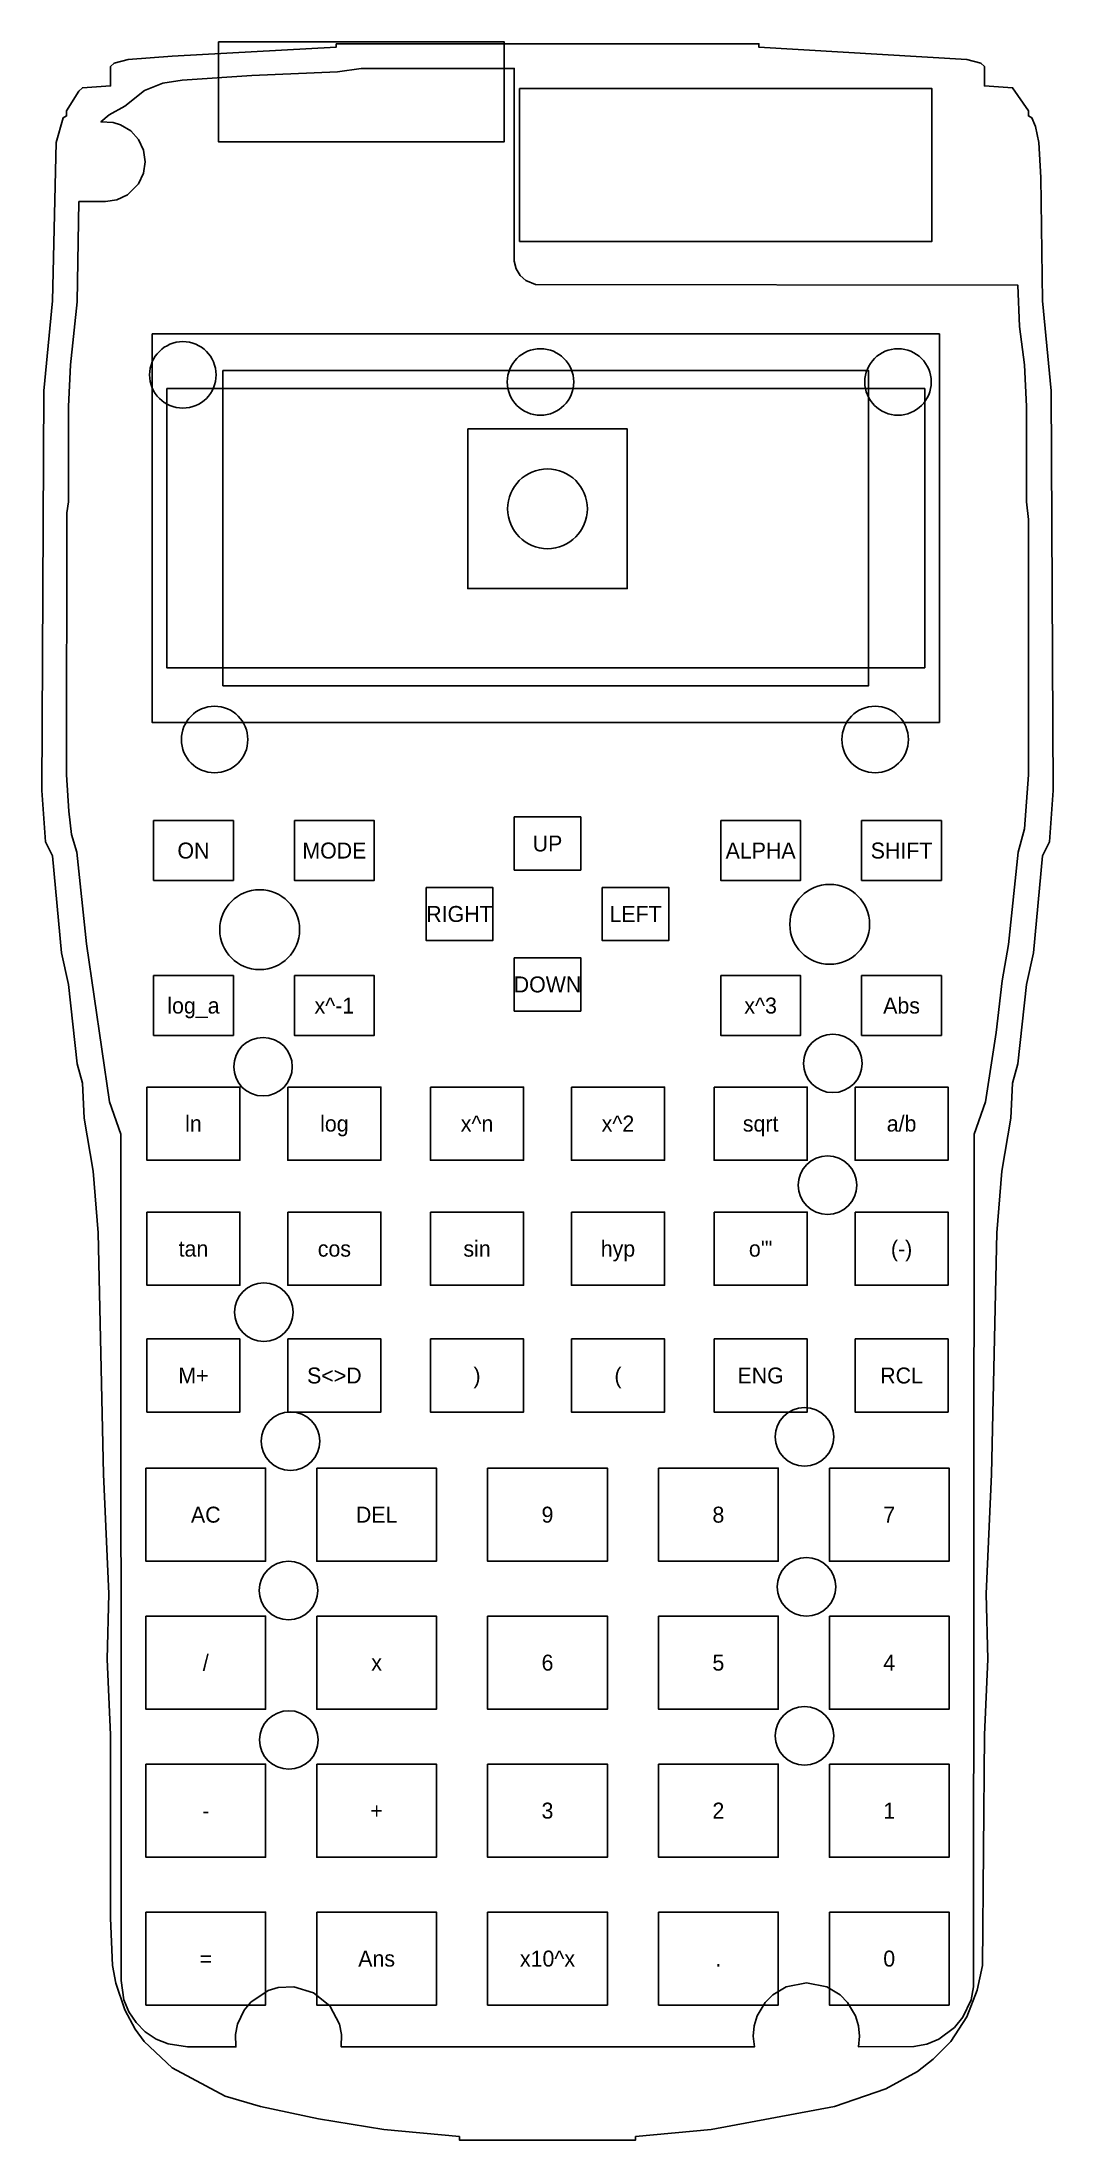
# Model space of a CAD drawing. Header units: millimetres. Extents: x 112 to 188, y -218 to -60.
import ezdxf
from ezdxf.enums import TextEntityAlignment as Align

# ---------------------------------------------------------------- set-up
doc = ezdxf.new("R2010")
doc.units = ezdxf.units.MM
for name, color, linetype in [('BACK_PINS', 5, 'Continuous'), ('BATTERY', 140, 'Continuous'), ('CAMERA', 1, 'Continuous'), ('EDGE_CUTS', 7, 'Continuous'), ('EPAPER', 30, 'Continuous'), ('HOLES', 2, 'Continuous'), ('KEYPADS', 4, 'Continuous'), ('MAGNET', 3, 'Continuous'), ('OUTER_SHELL', 8, 'Continuous'), ('WINDOW', 6, 'Continuous')]:
    doc.layers.add(name, color=color, linetype=linetype)

msp = doc.modelspace()

# ---------------------------------------------------------------- linework, layer by layer
at = {"layer": 'BACK_PINS'}
for centre in [(122.583, -85.033), (149.47, -85.563), (176.358, -85.563), (124.967, -112.45), (174.636, -112.45)]:
    msp.add_circle(centre, 2.5, dxfattribs=at)
at = {"layer": 'BATTERY'}
msp.add_lwpolyline([(147.9, -63.5), (178.9, -63.5), (178.9, -75), (147.9, -75)], close=True, dxfattribs=at)
at = {"layer": 'CAMERA'}
msp.add_lwpolyline([(144, -89.099), (156, -89.099), (156, -101.099), (144, -101.099)], close=True, dxfattribs=at)
msp.add_circle((150, -95.099), 3, dxfattribs=at)
at = {"layer": 'EDGE_CUTS'}
msp.add_lwpolyline([(113.865, -95.404), (113.841, -115.099), (113.998, -117.841), (114.212, -119.588), (114.613, -120.92), (115.326, -127.821), (117.073, -139.697), (117.93, -142.111), (117.932, -205.743), (118.147, -207.194), (118.523, -208.1), (119.067, -208.915), (119.76, -209.608), (120.575, -210.152), (121.481, -210.527), (122.932, -210.743), (126.572, -210.743), (126.549, -209.807), (126.702, -209.038), (127.204, -207.976), (127.701, -207.37), (128.999, -206.503), (129.749, -206.276), (130.922, -206.218), (132.415, -206.671), (133.622, -207.661), (134.358, -209.038), (134.511, -209.807), (134.488, -210.743), (165.554, -210.743), (165.47, -209.934), (165.547, -209.153), (165.775, -208.403), (166.378, -207.396), (166.933, -206.842), (167.939, -206.238), (169.47, -205.934), (171.001, -206.238), (172.008, -206.842), (172.562, -207.396), (173.166, -208.403), (173.393, -209.153), (173.47, -209.934), (173.386, -210.743), (177.557, -210.719), (178.518, -210.528), (179.424, -210.153), (180.603, -209.279), (181.224, -208.521), (181.852, -207.195), (182.043, -206.234), (182.07, -142.111), (182.93, -139.678), (183.747, -134.473), (184.195, -130.589), (184.671, -127.85), (185.387, -120.92), (185.858, -119.17), (186.159, -115.099), (186.159, -95.894), (186.027, -94.568), (186.026, -87.417), (185.87, -84.278), (185.5, -81.383), (185.364, -78.278), (149.096, -78.24), (148.38, -77.943), (147.948, -77.552), (147.648, -77.052), (147.506, -76.486), (147.497, -61.987), (135.979, -61.987), (134.207, -62.248), (127.769, -62.52), (122.521, -62.872), (121.069, -63.104), (119.685, -63.641), (118.221, -64.823), (117.048, -65.481), (116.418, -66.007), (117.34, -66.064), (117.903, -66.235), (118.658, -66.688), (119.249, -67.34), (119.626, -68.136), (119.755, -69.007), (119.626, -69.877), (119.249, -70.673), (118.422, -71.501), (117.626, -71.877), (116.755, -72.007), (114.768, -72.007), (114.633, -79.528), (114.13, -84.278), (113.974, -87.417), (113.973, -94.568), (113.865, -95.404)], close=True, dxfattribs=at)
at = {"layer": 'EPAPER'}
for points in [[(120.268, -81.956), (179.468, -81.956), (179.468, -111.156), (120.268, -111.156)], [(125.593, -84.706), (174.143, -84.706), (174.143, -108.406), (125.593, -108.406)]]:
    msp.add_lwpolyline(points, close=True, dxfattribs=at)
at = {"layer": 'HOLES'}
for centre, radius in [((128.358, -126.742), 3), ((171.219, -126.344), 3), ((128.609, -137.046), 2.2), ((171.457, -136.795), 2.2), ((171.06, -145.96), 2.2), ((128.675, -155.497), 2.2), ((130.675, -165.205), 2.2), ((169.325, -164.874), 2.2), ((130.53, -176.424), 2.2), ((169.47, -176.159), 2.2), ((130.556, -187.669), 2.2), ((169.325, -187.364), 2.2)]:
    msp.add_circle(centre, radius, dxfattribs=at)
at = {"layer": 'KEYPADS'}
for points in [[(147.5, -118.265), (152.5, -118.265), (152.5, -122.265), (147.5, -122.265)], [(120.377, -118.545), (126.377, -118.545), (126.377, -123.045), (120.377, -123.045)], [(130.974, -118.545), (136.974, -118.545), (136.974, -123.045), (130.974, -123.045)], [(163.026, -118.545), (169.026, -118.545), (169.026, -123.045), (163.026, -123.045)], [(173.623, -118.545), (179.623, -118.545), (179.623, -123.045), (173.623, -123.045)], [(140.877, -123.563), (145.877, -123.563), (145.877, -127.563), (140.877, -127.563)], [(154.123, -123.563), (159.123, -123.563), (159.123, -127.563), (154.123, -127.563)], [(147.5, -128.861), (152.5, -128.861), (152.5, -132.861), (147.5, -132.861)], [(120.377, -130.2), (126.377, -130.2), (126.377, -134.7), (120.377, -134.7)], [(130.974, -130.2), (136.974, -130.2), (136.974, -134.7), (130.974, -134.7)], [(163.026, -130.2), (169.026, -130.2), (169.026, -134.7), (163.026, -134.7)], [(173.623, -130.2), (179.623, -130.2), (179.623, -134.7), (173.623, -134.7)], [(119.877, -138.575), (126.877, -138.575), (126.877, -144.075), (119.877, -144.075)], [(130.474, -138.575), (137.474, -138.575), (137.474, -144.075), (130.474, -144.075)], [(141.202, -138.575), (148.202, -138.575), (148.202, -144.075), (141.202, -144.075)], [(151.798, -138.575), (158.798, -138.575), (158.798, -144.075), (151.798, -144.075)], [(162.526, -138.575), (169.526, -138.575), (169.526, -144.075), (162.526, -144.075)], [(173.123, -138.575), (180.123, -138.575), (180.123, -144.075), (173.123, -144.075)], [(119.877, -147.978), (126.877, -147.978), (126.877, -153.478), (119.877, -153.478)], [(130.474, -147.978), (137.474, -147.978), (137.474, -153.478), (130.474, -153.478)], [(141.202, -147.978), (148.202, -147.978), (148.202, -153.478), (141.202, -153.478)], [(151.798, -147.978), (158.798, -147.978), (158.798, -153.478), (151.798, -153.478)], [(162.526, -147.978), (169.526, -147.978), (169.526, -153.478), (162.526, -153.478)], [(173.123, -147.978), (180.123, -147.978), (180.123, -153.478), (173.123, -153.478)], [(119.877, -157.515), (126.877, -157.515), (126.877, -163.015), (119.877, -163.015)], [(130.474, -157.515), (137.474, -157.515), (137.474, -163.015), (130.474, -163.015)], [(141.202, -157.515), (148.202, -157.515), (148.202, -163.015), (141.202, -163.015)], [(151.798, -157.515), (158.798, -157.515), (158.798, -163.015), (151.798, -163.015)], [(162.526, -157.515), (169.526, -157.515), (169.526, -163.015), (162.526, -163.015)], [(173.123, -157.515), (180.123, -157.515), (180.123, -163.015), (173.123, -163.015)], [(119.805, -167.228), (128.805, -167.228), (128.805, -174.228), (119.805, -174.228)], [(132.652, -167.228), (141.652, -167.228), (141.652, -174.228), (132.652, -174.228)], [(145.5, -167.228), (154.5, -167.228), (154.5, -174.228), (145.5, -174.228)], [(158.348, -167.228), (167.348, -167.228), (167.348, -174.228), (158.348, -174.228)], [(171.195, -167.228), (180.195, -167.228), (180.195, -174.228), (171.195, -174.228)], [(119.805, -178.354), (128.805, -178.354), (128.805, -185.354), (119.805, -185.354)], [(132.652, -178.354), (141.652, -178.354), (141.652, -185.354), (132.652, -185.354)], [(145.5, -178.354), (154.5, -178.354), (154.5, -185.354), (145.5, -185.354)], [(158.348, -178.354), (167.348, -178.354), (167.348, -185.354), (158.348, -185.354)], [(171.195, -178.354), (180.195, -178.354), (180.195, -185.354), (171.195, -185.354)], [(119.805, -189.48), (128.805, -189.48), (128.805, -196.48), (119.805, -196.48)], [(132.652, -189.48), (141.652, -189.48), (141.652, -196.48), (132.652, -196.48)], [(145.5, -189.48), (154.5, -189.48), (154.5, -196.48), (145.5, -196.48)], [(158.348, -189.48), (167.348, -189.48), (167.348, -196.48), (158.348, -196.48)], [(171.195, -189.48), (180.195, -189.48), (180.195, -196.48), (171.195, -196.48)], [(119.805, -200.606), (128.805, -200.606), (128.805, -207.606), (119.805, -207.606)], [(132.652, -200.606), (141.652, -200.606), (141.652, -207.606), (132.652, -207.606)], [(145.5, -200.606), (154.5, -200.606), (154.5, -207.606), (145.5, -207.606)], [(158.348, -200.606), (167.348, -200.606), (167.348, -207.606), (158.348, -207.606)], [(171.195, -200.606), (180.195, -200.606), (180.195, -207.606), (171.195, -207.606)]]:
    msp.add_lwpolyline(points, close=True, dxfattribs=at)
at = {"layer": 'MAGNET'}
msp.add_lwpolyline([(125.25, -60), (146.75, -60), (146.75, -67.5), (125.25, -67.5)], close=True, dxfattribs=at)
at = {"layer": 'OUTER_SHELL'}
msp.add_lwpolyline([(134.106, -60.132), (134.106, -60.397), (121.788, -61.06), (118.477, -61.325), (117.417, -61.589), (117.152, -61.854), (117.152, -63.311), (115.033, -63.444), (114.768, -63.709), (113.841, -65.166), (113.841, -65.563), (113.576, -65.695), (113.046, -67.55), (112.781, -79.47), (112.119, -86.225), (111.987, -116.291), (112.252, -120.132), (112.781, -121.192), (113.444, -128.477), (113.974, -130.861), (114.636, -136.821), (115.033, -138.278), (115.166, -140.927), (115.828, -144.901), (116.225, -149.536), (116.623, -167.682), (117.02, -176.689), (116.887, -181.589), (117.152, -187.285), (117.152, -201.06), (117.285, -204.636), (117.55, -205.96), (118.212, -207.947), (119.007, -209.404), (119.669, -210.331), (121.788, -212.318), (125.762, -214.437), (128.411, -215.232), (132.781, -216.159), (137.682, -216.954), (143.377, -217.483), (143.377, -217.748), (156.623, -217.748), (156.623, -217.483), (162.318, -216.954), (171.589, -215.232), (175.43, -213.907), (177.815, -212.583), (179.007, -211.656), (180.331, -210.331), (181.523, -208.477), (182.318, -206.49), (182.715, -204.636), (182.848, -187.285), (183.113, -181.589), (182.98, -176.689), (183.377, -167.682), (183.775, -149.536), (184.172, -144.901), (184.834, -140.927), (184.967, -138.278), (185.364, -136.821), (186.026, -130.861), (186.556, -128.477), (187.219, -121.192), (187.748, -120.132), (188.013, -116.291), (187.881, -86.225), (187.219, -79.47), (187.086, -70.199), (186.954, -67.55), (186.689, -66.358), (186.424, -65.695), (186.159, -65.563), (186.159, -65.166), (184.967, -63.444), (182.848, -63.311), (182.848, -61.854), (182.583, -61.589), (181.523, -61.325), (165.894, -60.397), (165.894, -60.132), (134.106, -60.132)], close=True, dxfattribs=at)
at = {"layer": 'WINDOW'}
msp.add_lwpolyline([(121.368, -86.056), (178.368, -86.056), (178.368, -107.056), (121.368, -107.056)], close=True, dxfattribs=at)

# ---------------------------------------------------------------- texts
at = {"layer": 'KEYPADS'}
for s, p in [('UP', (150, -120.265)), ('ON', (123.377, -120.795)), ('MODE', (133.974, -120.795)), ('ALPHA', (166.026, -120.795)), ('SHIFT', (176.623, -120.795)), ('RIGHT', (143.377, -125.563)), ('LEFT', (156.623, -125.563)), ('DOWN', (150, -130.861)), ('log_a', (123.377, -132.45)), ('x^-1', (133.974, -132.45)), ('x^3', (166.026, -132.45)), ('Abs', (176.623, -132.45)), ('ln', (123.377, -141.325)), ('log', (133.974, -141.325)), ('x^n', (144.702, -141.325)), ('x^2', (155.298, -141.325)), ('sqrt', (166.026, -141.325)), ('a/b', (176.623, -141.325)), ('tan', (123.377, -150.728)), ('cos', (133.974, -150.728)), ('sin', (144.702, -150.728)), ('hyp', (155.298, -150.728)), ('o\'"', (166.026, -150.728)), ('(-)', (176.623, -150.728)), ('M+', (123.377, -160.265)), ('S<>D', (133.974, -160.265)), (')', (144.702, -160.265)), ('(', (155.298, -160.265)), ('ENG', (166.026, -160.265)), ('RCL', (176.623, -160.265)), ('AC', (124.305, -170.728)), ('DEL', (137.152, -170.728)), ('9', (150, -170.728)), ('8', (162.848, -170.728)), ('7', (175.695, -170.728)), ('/', (124.305, -181.854)), ('6', (150, -181.854)), ('5', (162.848, -181.854)), ('4', (175.695, -181.854)), ('x', (137.152, -181.854)), ('3', (150, -192.98)), ('2', (162.848, -192.98)), ('1', (175.695, -192.98)), ('-', (124.305, -192.98)), ('+', (137.152, -192.98)), ('x10^x', (150, -204.106)), ('0', (175.695, -204.106)), ('=', (124.305, -204.106)), ('Ans', (137.152, -204.106)), ('.', (162.848, -204.106))]:
    msp.add_text(s, height=1.2, dxfattribs=at).set_placement(p, align=Align.MIDDLE_CENTER)

doc.saveas('drawing.dxf')
